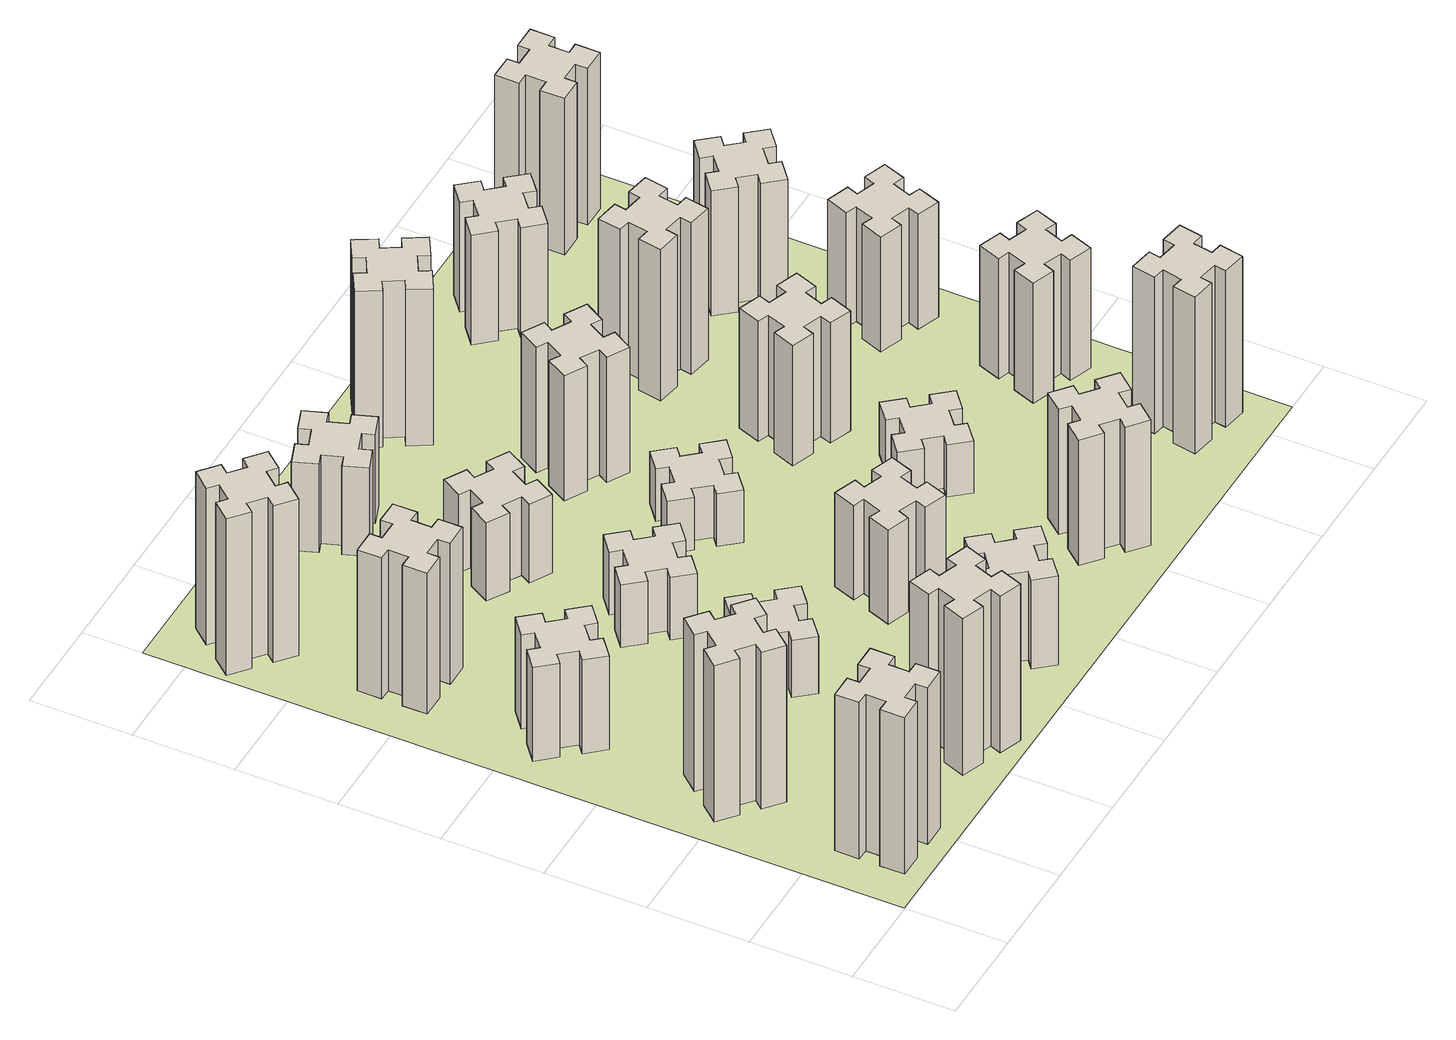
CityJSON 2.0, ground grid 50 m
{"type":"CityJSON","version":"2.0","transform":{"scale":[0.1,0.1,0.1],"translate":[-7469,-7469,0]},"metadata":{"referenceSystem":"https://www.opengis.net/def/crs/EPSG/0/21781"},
"CityObjects":{
"building1":{"type":"Building","attributes":{"class":"1000","function":"1000","usage":"1000","yearOfConstruction":2016,"roofType":"1000","measuredHeight":90,"storeysAboveGround":30,"storeysBelowGround":0},"geometry":[{"type":"Solid","lod":"1","boundaries":[[[[0,1,2,3,4,5,6,7,8,9,10,11,12,13,14,15,16,17,18,19]],[[17,16,20,21]],[[16,15,22,20]],[[15,14,23,22]],[[14,13,24,23]],[[13,12,25,24]],[[12,11,26,25]],[[11,10,27,26]],[[10,9,28,27]],[[9,8,29,28]],[[8,7,30,29]],[[7,6,31,30]],[[6,5,32,31]],[[5,4,33,32]],[[4,3,34,33]],[[3,2,35,34]],[[2,1,36,35]],[[1,0,37,36]],[[0,19,38,37]],[[19,18,39,38]],[[18,17,21,39]],[[24,25,26,27,28,29,30,31,32,33,34,35,36,37,38,39,21,20,22,23]]]]}]},
"building2":{"type":"Building","attributes":{"class":"1000","function":"1000","usage":"1000","yearOfConstruction":2016,"roofType":"1000","measuredHeight":90,"storeysAboveGround":30,"storeysBelowGround":0},"geometry":[{"type":"Solid","lod":"1","boundaries":[[[[40,41,42,43,44,45,46,47,48,49,50,51,52,53,54,55,56,57,58,59]],[[57,56,60,61]],[[56,55,62,60]],[[55,54,63,62]],[[54,53,64,63]],[[53,52,65,64]],[[52,51,66,65]],[[51,50,67,66]],[[50,49,68,67]],[[49,48,69,68]],[[48,47,70,69]],[[47,46,71,70]],[[46,45,72,71]],[[45,44,73,72]],[[44,43,74,73]],[[43,42,75,74]],[[42,41,76,75]],[[41,40,77,76]],[[40,59,78,77]],[[59,58,79,78]],[[58,57,61,79]],[[64,65,66,67,68,69,70,71,72,73,74,75,76,77,78,79,61,60,62,63]]]]}]},
"building3":{"type":"Building","attributes":{"class":"1000","function":"1000","usage":"1000","yearOfConstruction":2016,"roofType":"1000","measuredHeight":54,"storeysAboveGround":30,"storeysBelowGround":0},"geometry":[{"type":"Solid","lod":"1","boundaries":[[[[80,81,82,83,84,85,86,87,88,89,90,91,92,93,94,95,96,97,98,99]],[[97,96,100,101]],[[96,95,102,100]],[[95,94,103,102]],[[94,93,104,103]],[[93,92,105,104]],[[92,91,106,105]],[[91,90,107,106]],[[90,89,108,107]],[[89,88,109,108]],[[88,87,110,109]],[[87,86,111,110]],[[86,85,112,111]],[[85,84,113,112]],[[84,83,114,113]],[[83,82,115,114]],[[82,81,116,115]],[[81,80,117,116]],[[80,99,118,117]],[[99,98,119,118]],[[98,97,101,119]],[[104,105,106,107,108,109,110,111,112,113,114,115,116,117,118,119,101,100,102,103]]]]}]},
"building4":{"type":"Building","attributes":{"class":"1000","function":"1000","usage":"1000","yearOfConstruction":2016,"roofType":"1000","measuredHeight":81,"storeysAboveGround":30,"storeysBelowGround":0},"geometry":[{"type":"Solid","lod":"1","boundaries":[[[[120,121,122,123,124,125,126,127,128,129,130,131,132,133,134,135,136,137,138,139]],[[137,136,140,141]],[[136,135,142,140]],[[135,134,143,142]],[[134,133,144,143]],[[133,132,145,144]],[[132,131,146,145]],[[131,130,147,146]],[[130,129,148,147]],[[129,128,149,148]],[[128,127,150,149]],[[127,126,151,150]],[[126,125,152,151]],[[125,124,153,152]],[[124,123,154,153]],[[123,122,155,154]],[[122,121,156,155]],[[121,120,157,156]],[[120,139,158,157]],[[139,138,159,158]],[[138,137,141,159]],[[144,145,146,147,148,149,150,151,152,153,154,155,156,157,158,159,141,140,142,143]]]]}]},
"building5":{"type":"Building","attributes":{"class":"1000","function":"1000","usage":"1000","yearOfConstruction":2016,"roofType":"1000","measuredHeight":90,"storeysAboveGround":30,"storeysBelowGround":0},"geometry":[{"type":"Solid","lod":"1","boundaries":[[[[160,161,162,163,164,165,166,167,168,169,170,171,172,173,174,175,176,177,178,179]],[[177,176,180,181]],[[176,175,182,180]],[[175,174,183,182]],[[174,173,184,183]],[[173,172,185,184]],[[172,171,186,185]],[[171,170,187,186]],[[170,169,188,187]],[[169,168,189,188]],[[168,167,190,189]],[[167,166,191,190]],[[166,165,192,191]],[[165,164,193,192]],[[164,163,194,193]],[[163,162,195,194]],[[162,161,196,195]],[[161,160,197,196]],[[160,179,198,197]],[[179,178,199,198]],[[178,177,181,199]],[[184,185,186,187,188,189,190,191,192,193,194,195,196,197,198,199,181,180,182,183]]]]}]},
"building6":{"type":"Building","attributes":{"class":"1000","function":"1000","usage":"1000","yearOfConstruction":2016,"roofType":"1000","measuredHeight":90,"storeysAboveGround":30,"storeysBelowGround":0},"geometry":[{"type":"Solid","lod":"1","boundaries":[[[[200,201,202,203,204,205,206,207,208,209,210,211,212,213,214,215,216,217,218,219]],[[217,216,220,221]],[[216,215,222,220]],[[215,214,223,222]],[[214,213,224,223]],[[213,212,225,224]],[[212,211,226,225]],[[211,210,227,226]],[[210,209,228,227]],[[209,208,229,228]],[[208,207,230,229]],[[207,206,231,230]],[[206,205,232,231]],[[205,204,233,232]],[[204,203,234,233]],[[203,202,235,234]],[[202,201,236,235]],[[201,200,237,236]],[[200,219,238,237]],[[219,218,239,238]],[[218,217,221,239]],[[224,225,226,227,228,229,230,231,232,233,234,235,236,237,238,239,221,220,222,223]]]]}]},
"building7":{"type":"Building","attributes":{"class":"1000","function":"1000","usage":"1000","yearOfConstruction":2016,"roofType":"1000","measuredHeight":33,"storeysAboveGround":30,"storeysBelowGround":0},"geometry":[{"type":"Solid","lod":"1","boundaries":[[[[240,241,242,243,244,245,246,247,248,249,250,251,252,253,254,255,256,257,258,259]],[[257,256,260,261]],[[256,255,262,260]],[[255,254,263,262]],[[254,253,264,263]],[[253,252,265,264]],[[252,251,266,265]],[[251,250,267,266]],[[250,249,268,267]],[[249,248,269,268]],[[248,247,270,269]],[[247,246,271,270]],[[246,245,272,271]],[[245,244,273,272]],[[244,243,274,273]],[[243,242,275,274]],[[242,241,276,275]],[[241,240,277,276]],[[240,259,278,277]],[[259,258,279,278]],[[258,257,261,279]],[[264,265,266,267,268,269,270,271,272,273,274,275,276,277,278,279,261,260,262,263]]]]}]},
"building8":{"type":"Building","attributes":{"class":"1000","function":"1000","usage":"1000","yearOfConstruction":2016,"roofType":"1000","measuredHeight":36,"storeysAboveGround":30,"storeysBelowGround":0},"geometry":[{"type":"Solid","lod":"1","boundaries":[[[[280,281,282,283,284,285,286,287,288,289,290,291,292,293,294,295,296,297,298,299]],[[297,296,300,301]],[[296,295,302,300]],[[295,294,303,302]],[[294,293,304,303]],[[293,292,305,304]],[[292,291,306,305]],[[291,290,307,306]],[[290,289,308,307]],[[289,288,309,308]],[[288,287,310,309]],[[287,286,311,310]],[[286,285,312,311]],[[285,284,313,312]],[[284,283,314,313]],[[283,282,315,314]],[[282,281,316,315]],[[281,280,317,316]],[[280,299,318,317]],[[299,298,319,318]],[[298,297,301,319]],[[304,305,306,307,308,309,310,311,312,313,314,315,316,317,318,319,301,300,302,303]]]]}]},
"building9":{"type":"Building","attributes":{"class":"1000","function":"1000","usage":"1000","yearOfConstruction":2016,"roofType":"1000","measuredHeight":51,"storeysAboveGround":30,"storeysBelowGround":0},"geometry":[{"type":"Solid","lod":"1","boundaries":[[[[320,321,322,323,324,325,326,327,328,329,330,331,332,333,334,335,336,337,338,339]],[[337,336,340,341]],[[336,335,342,340]],[[335,334,343,342]],[[334,333,344,343]],[[333,332,345,344]],[[332,331,346,345]],[[331,330,347,346]],[[330,329,348,347]],[[329,328,349,348]],[[328,327,350,349]],[[327,326,351,350]],[[326,325,352,351]],[[325,324,353,352]],[[324,323,354,353]],[[323,322,355,354]],[[322,321,356,355]],[[321,320,357,356]],[[320,339,358,357]],[[339,338,359,358]],[[338,337,341,359]],[[344,345,346,347,348,349,350,351,352,353,354,355,356,357,358,359,341,340,342,343]]]]}]},
"building10":{"type":"Building","attributes":{"class":"1000","function":"1000","usage":"1000","yearOfConstruction":2016,"roofType":"1000","measuredHeight":45,"storeysAboveGround":30,"storeysBelowGround":0},"geometry":[{"type":"Solid","lod":"1","boundaries":[[[[360,361,362,363,364,365,366,367,368,369,370,371,372,373,374,375,376,377,378,379]],[[377,376,380,381]],[[376,375,382,380]],[[375,374,383,382]],[[374,373,384,383]],[[373,372,385,384]],[[372,371,386,385]],[[371,370,387,386]],[[370,369,388,387]],[[369,368,389,388]],[[368,367,390,389]],[[367,366,391,390]],[[366,365,392,391]],[[365,364,393,392]],[[364,363,394,393]],[[363,362,395,394]],[[362,361,396,395]],[[361,360,397,396]],[[360,379,398,397]],[[379,378,399,398]],[[378,377,381,399]],[[384,385,386,387,388,389,390,391,392,393,394,395,396,397,398,399,381,380,382,383]]]]}]},
"building11":{"type":"Building","attributes":{"class":"1000","function":"1000","usage":"1000","yearOfConstruction":2016,"roofType":"1000","measuredHeight":51,"storeysAboveGround":30,"storeysBelowGround":0},"geometry":[{"type":"Solid","lod":"1","boundaries":[[[[400,401,402,403,404,405,406,407,408,409,410,411,412,413,414,415,416,417,418,419]],[[417,416,420,421]],[[416,415,422,420]],[[415,414,423,422]],[[414,413,424,423]],[[413,412,425,424]],[[412,411,426,425]],[[411,410,427,426]],[[410,409,428,427]],[[409,408,429,428]],[[408,407,430,429]],[[407,406,431,430]],[[406,405,432,431]],[[405,404,433,432]],[[404,403,434,433]],[[403,402,435,434]],[[402,401,436,435]],[[401,400,437,436]],[[400,419,438,437]],[[419,418,439,438]],[[418,417,421,439]],[[424,425,426,427,428,429,430,431,432,433,434,435,436,437,438,439,421,420,422,423]]]]}]},
"building12":{"type":"Building","attributes":{"class":"1000","function":"1000","usage":"1000","yearOfConstruction":2016,"roofType":"1000","measuredHeight":54,"storeysAboveGround":30,"storeysBelowGround":0},"geometry":[{"type":"Solid","lod":"1","boundaries":[[[[440,441,442,443,444,445,446,447,448,449,450,451,452,453,454,455,456,457,458,459]],[[457,456,460,461]],[[456,455,462,460]],[[455,454,463,462]],[[454,453,464,463]],[[453,452,465,464]],[[452,451,466,465]],[[451,450,467,466]],[[450,449,468,467]],[[449,448,469,468]],[[448,447,470,469]],[[447,446,471,470]],[[446,445,472,471]],[[445,444,473,472]],[[444,443,474,473]],[[443,442,475,474]],[[442,441,476,475]],[[441,440,477,476]],[[440,459,478,477]],[[459,458,479,478]],[[458,457,461,479]],[[464,465,466,467,468,469,470,471,472,473,474,475,476,477,478,479,461,460,462,463]]]]}]},
"building13":{"type":"Building","attributes":{"class":"1000","function":"1000","usage":"1000","yearOfConstruction":2016,"roofType":"1000","measuredHeight":30,"storeysAboveGround":30,"storeysBelowGround":0},"geometry":[{"type":"Solid","lod":"1","boundaries":[[[[480,481,482,483,484,485,486,487,488,489,490,491,492,493,494,495,496,497,498,499]],[[497,496,500,501]],[[496,495,502,500]],[[495,494,503,502]],[[494,493,504,503]],[[493,492,505,504]],[[492,491,506,505]],[[491,490,507,506]],[[490,489,508,507]],[[489,488,509,508]],[[488,487,510,509]],[[487,486,511,510]],[[486,485,512,511]],[[485,484,513,512]],[[484,483,514,513]],[[483,482,515,514]],[[482,481,516,515]],[[481,480,517,516]],[[480,499,518,517]],[[499,498,519,518]],[[498,497,501,519]],[[504,505,506,507,508,509,510,511,512,513,514,515,516,517,518,519,501,500,502,503]]]]}]},
"building14":{"type":"Building","attributes":{"class":"1000","function":"1000","usage":"1000","yearOfConstruction":2016,"roofType":"1000","measuredHeight":72,"storeysAboveGround":30,"storeysBelowGround":0},"geometry":[{"type":"Solid","lod":"1","boundaries":[[[[520,521,522,523,524,525,526,527,528,529,530,531,532,533,534,535,536,537,538,539]],[[537,536,540,541]],[[536,535,542,540]],[[535,534,543,542]],[[534,533,544,543]],[[533,532,545,544]],[[532,531,546,545]],[[531,530,547,546]],[[530,529,548,547]],[[529,528,549,548]],[[528,527,550,549]],[[527,526,551,550]],[[526,525,552,551]],[[525,524,553,552]],[[524,523,554,553]],[[523,522,555,554]],[[522,521,556,555]],[[521,520,557,556]],[[520,539,558,557]],[[539,538,559,558]],[[538,537,541,559]],[[544,545,546,547,548,549,550,551,552,553,554,555,556,557,558,559,541,540,542,543]]]]}]},
"building15":{"type":"Building","attributes":{"class":"1000","function":"1000","usage":"1000","yearOfConstruction":2016,"roofType":"1000","measuredHeight":72,"storeysAboveGround":30,"storeysBelowGround":0},"geometry":[{"type":"Solid","lod":"1","boundaries":[[[[560,561,562,563,564,565,566,567,568,569,570,571,572,573,574,575,576,577,578,579]],[[577,576,580,581]],[[576,575,582,580]],[[575,574,583,582]],[[574,573,584,583]],[[573,572,585,584]],[[572,571,586,585]],[[571,570,587,586]],[[570,569,588,587]],[[569,568,589,588]],[[568,567,590,589]],[[567,566,591,590]],[[566,565,592,591]],[[565,564,593,592]],[[564,563,594,593]],[[563,562,595,594]],[[562,561,596,595]],[[561,560,597,596]],[[560,579,598,597]],[[579,578,599,598]],[[578,577,581,599]],[[584,585,586,587,588,589,590,591,592,593,594,595,596,597,598,599,581,580,582,583]]]]}]},
"building16":{"type":"Building","attributes":{"class":"1000","function":"1000","usage":"1000","yearOfConstruction":2016,"roofType":"1000","measuredHeight":90,"storeysAboveGround":30,"storeysBelowGround":0},"geometry":[{"type":"Solid","lod":"1","boundaries":[[[[600,601,602,603,604,605,606,607,608,609,610,611,612,613,614,615,616,617,618,619]],[[617,616,620,621]],[[616,615,622,620]],[[615,614,623,622]],[[614,613,624,623]],[[613,612,625,624]],[[612,611,626,625]],[[611,610,627,626]],[[610,609,628,627]],[[609,608,629,628]],[[608,607,630,629]],[[607,606,631,630]],[[606,605,632,631]],[[605,604,633,632]],[[604,603,634,633]],[[603,602,635,634]],[[602,601,636,635]],[[601,600,637,636]],[[600,619,638,637]],[[619,618,639,638]],[[618,617,621,639]],[[624,625,626,627,628,629,630,631,632,633,634,635,636,637,638,639,621,620,622,623]]]]}]},
"building17":{"type":"Building","attributes":{"class":"1000","function":"1000","usage":"1000","yearOfConstruction":2016,"roofType":"1000","measuredHeight":30,"storeysAboveGround":30,"storeysBelowGround":0},"geometry":[{"type":"Solid","lod":"1","boundaries":[[[[640,641,642,643,644,645,646,647,648,649,650,651,652,653,654,655,656,657,658,659]],[[657,656,660,661]],[[656,655,662,660]],[[655,654,663,662]],[[654,653,664,663]],[[653,652,665,664]],[[652,651,666,665]],[[651,650,667,666]],[[650,649,668,667]],[[649,648,669,668]],[[648,647,670,669]],[[647,646,671,670]],[[646,645,672,671]],[[645,644,673,672]],[[644,643,674,673]],[[643,642,675,674]],[[642,641,676,675]],[[641,640,677,676]],[[640,659,678,677]],[[659,658,679,678]],[[658,657,661,679]],[[664,665,666,667,668,669,670,671,672,673,674,675,676,677,678,679,661,660,662,663]]]]}]},
"building18":{"type":"Building","attributes":{"class":"1000","function":"1000","usage":"1000","yearOfConstruction":2016,"roofType":"1000","measuredHeight":69,"storeysAboveGround":30,"storeysBelowGround":0},"geometry":[{"type":"Solid","lod":"1","boundaries":[[[[680,681,682,683,684,685,686,687,688,689,690,691,692,693,694,695,696,697,698,699]],[[697,696,700,701]],[[696,695,702,700]],[[695,694,703,702]],[[694,693,704,703]],[[693,692,705,704]],[[692,691,706,705]],[[691,690,707,706]],[[690,689,708,707]],[[689,688,709,708]],[[688,687,710,709]],[[687,686,711,710]],[[686,685,712,711]],[[685,684,713,712]],[[684,683,714,713]],[[683,682,715,714]],[[682,681,716,715]],[[681,680,717,716]],[[680,699,718,717]],[[699,698,719,718]],[[698,697,701,719]],[[704,705,706,707,708,709,710,711,712,713,714,715,716,717,718,719,701,700,702,703]]]]}]},
"building19":{"type":"Building","attributes":{"class":"1000","function":"1000","usage":"1000","yearOfConstruction":2016,"roofType":"1000","measuredHeight":87,"storeysAboveGround":30,"storeysBelowGround":0},"geometry":[{"type":"Solid","lod":"1","boundaries":[[[[720,721,722,723,724,725,726,727,728,729,730,731,732,733,734,735,736,737,738,739]],[[737,736,740,741]],[[736,735,742,740]],[[735,734,743,742]],[[734,733,744,743]],[[733,732,745,744]],[[732,731,746,745]],[[731,730,747,746]],[[730,729,748,747]],[[729,728,749,748]],[[728,727,750,749]],[[727,726,751,750]],[[726,725,752,751]],[[725,724,753,752]],[[724,723,754,753]],[[723,722,755,754]],[[722,721,756,755]],[[721,720,757,756]],[[720,739,758,757]],[[739,738,759,758]],[[738,737,741,759]],[[744,745,746,747,748,749,750,751,752,753,754,755,756,757,758,759,741,740,742,743]]]]}]},
"building20":{"type":"Building","attributes":{"class":"1000","function":"1000","usage":"1000","yearOfConstruction":2016,"roofType":"1000","measuredHeight":90,"storeysAboveGround":30,"storeysBelowGround":0},"geometry":[{"type":"Solid","lod":"1","boundaries":[[[[760,761,762,763,764,765,766,767,768,769,770,771,772,773,774,775,776,777,778,779]],[[777,776,780,781]],[[776,775,782,780]],[[775,774,783,782]],[[774,773,784,783]],[[773,772,785,784]],[[772,771,786,785]],[[771,770,787,786]],[[770,769,788,787]],[[769,768,789,788]],[[768,767,790,789]],[[767,766,791,790]],[[766,765,792,791]],[[765,764,793,792]],[[764,763,794,793]],[[763,762,795,794]],[[762,761,796,795]],[[761,760,797,796]],[[760,779,798,797]],[[779,778,799,798]],[[778,777,781,799]],[[784,785,786,787,788,789,790,791,792,793,794,795,796,797,798,799,781,780,782,783]]]]}]},
"building21":{"type":"Building","attributes":{"class":"1000","function":"1000","usage":"1000","yearOfConstruction":2016,"roofType":"1000","measuredHeight":63,"storeysAboveGround":30,"storeysBelowGround":0},"geometry":[{"type":"Solid","lod":"1","boundaries":[[[[800,801,802,803,804,805,806,807,808,809,810,811,812,813,814,815,816,817,818,819]],[[817,816,820,821]],[[816,815,822,820]],[[815,814,823,822]],[[814,813,824,823]],[[813,812,825,824]],[[812,811,826,825]],[[811,810,827,826]],[[810,809,828,827]],[[809,808,829,828]],[[808,807,830,829]],[[807,806,831,830]],[[806,805,832,831]],[[805,804,833,832]],[[804,803,834,833]],[[803,802,835,834]],[[802,801,836,835]],[[801,800,837,836]],[[800,819,838,837]],[[819,818,839,838]],[[818,817,821,839]],[[824,825,826,827,828,829,830,831,832,833,834,835,836,837,838,839,821,820,822,823]]]]}]},
"building22":{"type":"Building","attributes":{"class":"1000","function":"1000","usage":"1000","yearOfConstruction":2016,"roofType":"1000","measuredHeight":69,"storeysAboveGround":30,"storeysBelowGround":0},"geometry":[{"type":"Solid","lod":"1","boundaries":[[[[840,841,842,843,844,845,846,847,848,849,850,851,852,853,854,855,856,857,858,859]],[[857,856,860,861]],[[856,855,862,860]],[[855,854,863,862]],[[854,853,864,863]],[[853,852,865,864]],[[852,851,866,865]],[[851,850,867,866]],[[850,849,868,867]],[[849,848,869,868]],[[848,847,870,869]],[[847,846,871,870]],[[846,845,872,871]],[[845,844,873,872]],[[844,843,874,873]],[[843,842,875,874]],[[842,841,876,875]],[[841,840,877,876]],[[840,859,878,877]],[[859,858,879,878]],[[858,857,861,879]],[[864,865,866,867,868,869,870,871,872,873,874,875,876,877,878,879,861,860,862,863]]]]}]},
"building23":{"type":"Building","attributes":{"class":"1000","function":"1000","usage":"1000","yearOfConstruction":2016,"roofType":"1000","measuredHeight":66,"storeysAboveGround":30,"storeysBelowGround":0},"geometry":[{"type":"Solid","lod":"1","boundaries":[[[[880,881,882,883,884,885,886,887,888,889,890,891,892,893,894,895,896,897,898,899]],[[897,896,900,901]],[[896,895,902,900]],[[895,894,903,902]],[[894,893,904,903]],[[893,892,905,904]],[[892,891,906,905]],[[891,890,907,906]],[[890,889,908,907]],[[889,888,909,908]],[[888,887,910,909]],[[887,886,911,910]],[[886,885,912,911]],[[885,884,913,912]],[[884,883,914,913]],[[883,882,915,914]],[[882,881,916,915]],[[881,880,917,916]],[[880,899,918,917]],[[899,898,919,918]],[[898,897,901,919]],[[904,905,906,907,908,909,910,911,912,913,914,915,916,917,918,919,901,900,902,903]]]]}]},
"building24":{"type":"Building","attributes":{"class":"1000","function":"1000","usage":"1000","yearOfConstruction":2016,"roofType":"1000","measuredHeight":72,"storeysAboveGround":30,"storeysBelowGround":0},"geometry":[{"type":"Solid","lod":"1","boundaries":[[[[920,921,922,923,924,925,926,927,928,929,930,931,932,933,934,935,936,937,938,939]],[[937,936,940,941]],[[936,935,942,940]],[[935,934,943,942]],[[934,933,944,943]],[[933,932,945,944]],[[932,931,946,945]],[[931,930,947,946]],[[930,929,948,947]],[[929,928,949,948]],[[928,927,950,949]],[[927,926,951,950]],[[926,925,952,951]],[[925,924,953,952]],[[924,923,954,953]],[[923,922,955,954]],[[922,921,956,955]],[[921,920,957,956]],[[920,939,958,957]],[[939,938,959,958]],[[938,937,941,959]],[[944,945,946,947,948,949,950,951,952,953,954,955,956,957,958,959,941,940,942,943]]]]}]},
"building25":{"type":"Building","attributes":{"class":"1000","function":"1000","usage":"1000","yearOfConstruction":2016,"roofType":"1000","measuredHeight":90,"storeysAboveGround":30,"storeysBelowGround":0},"geometry":[{"type":"Solid","lod":"1","boundaries":[[[[960,961,962,963,964,965,966,967,968,969,970,971,972,973,974,975,976,977,978,979]],[[977,976,980,981]],[[976,975,982,980]],[[975,974,983,982]],[[974,973,984,983]],[[973,972,985,984]],[[972,971,986,985]],[[971,970,987,986]],[[970,969,988,987]],[[969,968,989,988]],[[968,967,990,989]],[[967,966,991,990]],[[966,965,992,991]],[[965,964,993,992]],[[964,963,994,993]],[[963,962,995,994]],[[962,961,996,995]],[[961,960,997,996]],[[960,979,998,997]],[[979,978,999,998]],[[978,977,981,999]],[[984,985,986,987,988,989,990,991,992,993,994,995,996,997,998,999,981,980,982,983]]]]}]},
"landuse1":{"type":"LandUse","attributes":{"name":"plot1","function":"1010"},"geometry":[{"type":"MultiSurface","lod":"1","boundaries":[[[1000,1001,1002,1003]]]}]}
},
"vertices":[
[265,325,0],[265,225,0],[205,225,0],[205,105,0],[325,105,0],[325,165,0],[425,165,0],[425,105,0],[545,105,0],[545,225,0],[485,225,0],[485,325,0],[545,325,0],[545,445,0],[425,445,0],[425,385,0],[325,385,0],[325,445,0],[205,445,0],[205,325,0],[325,385,900],[325,445,900],[425,385,900],[425,445,900],[545,445,900],[545,325,900],[485,325,900],[485,225,900],[545,225,900],[545,105,900],[425,105,900],[425,165,900],[325,165,900],[325,105,900],[205,105,900],[205,225,900],[265,225,900],[265,325,900],[205,325,900],[205,445,900],
[484,1067,0],[408,1132,0],[446,1178,0],[354,1255,0],[277,1163,0],[323,1124,0],[259,1048,0],[213,1086,0],[136,994,0],[228,917,0],[266,963,0],[343,899,0],[304,853,0],[396,776,0],[473,868,0],[427,906,0],[492,983,0],[538,944,0],[615,1036,0],[523,1113,0],[492,983,900],[538,944,900],[427,906,900],[473,868,900],[396,776,900],[304,853,900],[343,899,900],[266,963,900],[228,917,900],[136,994,900],[213,1086,900],[259,1048,900],[323,1124,900],[277,1163,900],[354,1255,900],[446,1178,900],[408,1132,900],[484,1067,900],[523,1113,900],[615,1036,900],
[492,1888,0],[427,1964,0],[473,2003,0],[396,2095,0],[304,2018,0],[343,1972,0],[266,1907,0],[228,1953,0],[136,1876,0],[213,1784,0],[259,1823,0],[323,1746,0],[277,1708,0],[354,1616,0],[446,1693,0],[408,1739,0],[484,1803,0],[523,1757,0],[615,1834,0],[538,1926,0],[484,1803,540],[523,1757,540],[408,1739,540],[446,1693,540],[354,1616,540],[277,1708,540],[323,1746,540],[259,1823,540],[213,1784,540],[136,1876,540],[228,1953,540],[266,1907,540],[343,1972,540],[304,2018,540],[396,2095,540],[473,2003,540],[427,1964,540],[492,1888,540],[538,1926,540],[615,1834,540],
[485,2545,0],[485,2645,0],[545,2645,0],[545,2765,0],[425,2765,0],[425,2705,0],[325,2705,0],[325,2765,0],[205,2765,0],[205,2645,0],[265,2645,0],[265,2545,0],[205,2545,0],[205,2425,0],[325,2425,0],[325,2485,0],[425,2485,0],[425,2425,0],[545,2425,0],[545,2545,0],[425,2485,810],[425,2425,810],[325,2485,810],[325,2425,810],[205,2425,810],[205,2545,810],[265,2545,810],[265,2645,810],[205,2645,810],[205,2765,810],[325,2765,810],[325,2705,810],[425,2705,810],[425,2765,810],[545,2765,810],[545,2645,810],[485,2645,810],[485,2545,810],[545,2545,810],[545,2425,810],
[1029,360,0],[995,266,0],[939,287,0],[897,174,0],[1010,133,0],[1031,189,0],[1125,155,0],[1104,99,0],[1217,57,0],[1258,170,0],[1202,191,0],[1236,285,0],[1292,264,0],[1333,377,0],[1220,418,0],[1200,362,0],[1106,396,0],[1127,452,0],[1014,493,0],[973,380,0],[1106,396,900],[1127,452,900],[1200,362,900],[1220,418,900],[1333,377,900],[1292,264,900],[1236,285,900],[1202,191,900],[1258,170,900],[1217,57,900],[1104,99,900],[1125,155,900],[1031,189,900],[1010,133,900],[897,174,900],[939,287,900],[995,266,900],[1029,360,900],[973,380,900],[1014,493,900],
[384,3387,0],[308,3452,0],[346,3498,0],[254,3575,0],[177,3483,0],[223,3444,0],[159,3368,0],[113,3406,0],[36,3314,0],[128,3237,0],[166,3283,0],[243,3219,0],[204,3173,0],[296,3096,0],[373,3188,0],[327,3226,0],[392,3303,0],[438,3264,0],[515,3356,0],[423,3433,0],[392,3303,900],[438,3264,900],[327,3226,900],[373,3188,900],[296,3096,900],[204,3173,900],[243,3219,900],[166,3283,900],[128,3237,900],[36,3314,900],[113,3406,900],[159,3368,900],[223,3444,900],[177,3483,900],[254,3575,900],[346,3498,900],[308,3452,900],[384,3387,900],[423,3433,900],[515,3356,900],
[1083,1332,0],[1006,1267,0],[968,1313,0],[876,1236,0],[953,1144,0],[999,1183,0],[1063,1106,0],[1017,1068,0],[1094,976,0],[1186,1053,0],[1148,1099,0],[1224,1163,0],[1263,1117,0],[1355,1194,0],[1278,1286,0],[1232,1248,0],[1167,1324,0],[1213,1363,0],[1136,1455,0],[1044,1378,0],[1167,1324,330],[1213,1363,330],[1232,1248,330],[1278,1286,330],[1355,1194,330],[1263,1117,330],[1224,1163,330],[1148,1099,330],[1186,1053,330],[1094,976,330],[1017,1068,330],[1063,1106,330],[999,1183,330],[953,1144,330],[876,1236,330],[968,1313,330],[1006,1267,330],[1083,1332,330],[1044,1378,330],[1136,1455,330],
[1183,1972,0],[1106,1907,0],[1068,1953,0],[976,1876,0],[1053,1784,0],[1099,1823,0],[1163,1746,0],[1117,1708,0],[1194,1616,0],[1286,1693,0],[1248,1739,0],[1324,1803,0],[1363,1757,0],[1455,1834,0],[1378,1926,0],[1332,1888,0],[1267,1964,0],[1313,2003,0],[1236,2095,0],[1144,2018,0],[1267,1964,360],[1313,2003,360],[1332,1888,360],[1378,1926,360],[1455,1834,360],[1363,1757,360],[1324,1803,360],[1248,1739,360],[1286,1693,360],[1194,1616,360],[1117,1708,360],[1163,1746,360],[1099,1823,360],[1053,1784,360],[976,1876,360],[1068,1953,360],[1106,1907,360],[1183,1972,360],[1144,2018,360],[1236,2095,360],
[1639,343,0],[1703,266,0],[1657,228,0],[1734,136,0],[1826,213,0],[1788,259,0],[1864,323,0],[1903,277,0],[1995,354,0],[1918,446,0],[1872,408,0],[1807,484,0],[1853,523,0],[1776,615,0],[1684,538,0],[1723,492,0],[1646,427,0],[1608,473,0],[1516,396,0],[1593,304,0],[1646,427,510],[1608,473,510],[1723,492,510],[1684,538,510],[1776,615,510],[1853,523,510],[1807,484,510],[1872,408,510],[1918,446,510],[1995,354,510],[1903,277,510],[1864,323,510],[1788,259,510],[1826,213,510],[1734,136,510],[1657,228,510],[1703,266,510],[1639,343,510],[1593,304,510],[1516,396,510],
[1117,2525,0],[1204,2475,0],[1174,2423,0],[1278,2363,0],[1338,2467,0],[1286,2497,0],[1336,2584,0],[1388,2554,0],[1448,2658,0],[1344,2718,0],[1314,2666,0],[1227,2716,0],[1257,2768,0],[1153,2828,0],[1093,2724,0],[1145,2694,0],[1095,2607,0],[1043,2637,0],[983,2533,0],[1087,2473,0],[1095,2607,450],[1043,2637,450],[1145,2694,450],[1093,2724,450],[1153,2828,450],[1257,2768,450],[1227,2716,450],[1314,2666,450],[1344,2718,450],[1448,2658,450],[1388,2554,450],[1336,2584,450],[1286,2497,450],[1338,2467,450],[1278,2363,450],[1174,2423,450],[1204,2475,450],[1117,2525,450],[1087,2473,450],[983,2533,450],
[1125,3456,0],[1031,3422,0],[1010,3478,0],[897,3437,0],[939,3324,0],[995,3345,0],[1029,3251,0],[973,3230,0],[1014,3117,0],[1127,3159,0],[1106,3215,0],[1200,3249,0],[1220,3193,0],[1333,3234,0],[1292,3347,0],[1236,3326,0],[1202,3420,0],[1258,3440,0],[1217,3553,0],[1104,3512,0],[1202,3420,510],[1258,3440,510],[1236,3326,510],[1292,3347,510],[1333,3234,510],[1220,3193,510],[1200,3249,510],[1106,3215,510],[1127,3159,510],[1014,3117,510],[973,3230,510],[1029,3251,510],[995,3345,510],[939,3324,510],[897,3437,510],[1010,3478,510],[1031,3422,510],[1125,3456,510],[1104,3512,510],[1217,3553,510],
[1942,931,0],[1976,1025,0],[2032,1004,0],[2073,1117,0],[1960,1158,0],[1940,1102,0],[1846,1136,0],[1867,1192,0],[1754,1233,0],[1713,1120,0],[1769,1100,0],[1735,1006,0],[1679,1027,0],[1637,914,0],[1750,873,0],[1771,929,0],[1865,895,0],[1844,839,0],[1957,797,0],[1998,910,0],[1865,895,540],[1844,839,540],[1771,929,540],[1750,873,540],[1637,914,540],[1679,1027,540],[1735,1006,540],[1769,1100,540],[1713,1120,540],[1754,1233,540],[1867,1192,540],[1846,1136,540],[1940,1102,540],[1960,1158,540],[2073,1117,540],[2032,1004,540],[1976,1025,540],[1942,931,540],[1998,910,540],[1957,797,540],
[1972,1988,0],[1907,2064,0],[1953,2103,0],[1876,2195,0],[1784,2118,0],[1823,2072,0],[1746,2007,0],[1708,2053,0],[1616,1976,0],[1693,1884,0],[1739,1923,0],[1803,1846,0],[1757,1808,0],[1834,1716,0],[1926,1793,0],[1888,1839,0],[1964,1903,0],[2003,1857,0],[2095,1934,0],[2018,2026,0],[1964,1903,300],[2003,1857,300],[1888,1839,300],[1926,1793,300],[1834,1716,300],[1757,1808,300],[1803,1846,300],[1739,1923,300],[1693,1884,300],[1616,1976,300],[1708,2053,300],[1746,2007,300],[1823,2072,300],[1784,2118,300],[1876,2195,300],[1953,2103,300],[1907,2064,300],[1972,1988,300],[2018,2026,300],[2095,1934,300],
[2486,323,0],[2563,259,0],[2524,213,0],[2616,136,0],[2693,228,0],[2647,266,0],[2712,343,0],[2758,304,0],[2835,396,0],[2743,473,0],[2704,427,0],[2628,492,0],[2666,538,0],[2574,615,0],[2497,523,0],[2543,484,0],[2479,408,0],[2433,446,0],[2356,354,0],[2448,277,0],[2479,408,720],[2433,446,720],[2543,484,720],[2497,523,720],[2574,615,720],[2666,538,720],[2628,492,720],[2704,427,720],[2743,473,720],[2835,396,720],[2758,304,720],[2712,343,720],[2647,266,720],[2693,228,720],[2616,136,720],[2524,213,720],[2563,259,720],[2486,323,720],[2448,277,720],[2356,354,720],
[2026,2497,0],[2076,2584,0],[2128,2554,0],[2188,2658,0],[2084,2718,0],[2054,2666,0],[1967,2716,0],[1997,2768,0],[1893,2828,0],[1833,2724,0],[1885,2694,0],[1835,2607,0],[1783,2637,0],[1723,2533,0],[1827,2473,0],[1857,2525,0],[1944,2475,0],[1914,2423,0],[2018,2363,0],[2078,2467,0],[1944,2475,720],[1914,2423,720],[1857,2525,720],[1827,2473,720],[1723,2533,720],[1783,2637,720],[1835,2607,720],[1885,2694,720],[1833,2724,720],[1893,2828,720],[1997,2768,720],[1967,2716,720],[2054,2666,720],[2084,2718,720],[2188,2658,720],[2128,2554,720],[2076,2584,720],[2026,2497,720],[2078,2467,720],[2018,2363,720],
[1844,3556,0],[1757,3506,0],[1727,3558,0],[1623,3498,0],[1683,3394,0],[1735,3424,0],[1785,3337,0],[1733,3307,0],[1793,3203,0],[1897,3263,0],[1867,3315,0],[1954,3365,0],[1984,3313,0],[2088,3373,0],[2028,3477,0],[1976,3447,0],[1926,3534,0],[1978,3564,0],[1918,3668,0],[1814,3608,0],[1926,3534,900],[1978,3564,900],[1976,3447,900],[2028,3477,900],[2088,3373,900],[1984,3313,900],[1954,3365,900],[1867,3315,900],[1897,3263,900],[1793,3203,900],[1733,3307,900],[1785,3337,900],[1735,3424,900],[1683,3394,900],[1623,3498,900],[1727,3558,900],[1757,3506,900],[1844,3556,900],[1814,3608,900],[1918,3668,900],
[2628,1099,0],[2704,1163,0],[2743,1117,0],[2835,1194,0],[2758,1286,0],[2712,1248,0],[2647,1324,0],[2693,1363,0],[2616,1455,0],[2524,1378,0],[2563,1332,0],[2486,1267,0],[2448,1313,0],[2356,1236,0],[2433,1144,0],[2479,1183,0],[2543,1106,0],[2497,1068,0],[2574,976,0],[2666,1053,0],[2543,1106,300],[2497,1068,300],[2479,1183,300],[2433,1144,300],[2356,1236,300],[2448,1313,300],[2486,1267,300],[2563,1332,300],[2524,1378,300],[2616,1455,300],[2693,1363,300],[2647,1324,300],[2712,1248,300],[2758,1286,300],[2835,1194,300],[2743,1117,300],[2704,1163,300],[2628,1099,300],[2666,1053,300],[2574,976,300],
[2682,1771,0],[2716,1865,0],[2772,1844,0],[2813,1957,0],[2700,1998,0],[2680,1942,0],[2586,1976,0],[2607,2032,0],[2494,2073,0],[2453,1960,0],[2509,1940,0],[2475,1846,0],[2419,1867,0],[2377,1754,0],[2490,1713,0],[2511,1769,0],[2605,1735,0],[2584,1679,0],[2697,1637,0],[2738,1750,0],[2605,1735,690],[2584,1679,690],[2511,1769,690],[2490,1713,690],[2377,1754,690],[2419,1867,690],[2475,1846,690],[2509,1940,690],[2453,1960,690],[2494,2073,690],[2607,2032,690],[2586,1976,690],[2680,1942,690],[2700,1998,690],[2813,1957,690],[2772,1844,690],[2716,1865,690],[2682,1771,690],[2738,1750,690],[2697,1637,690],
[2596,2664,0],[2578,2565,0],[2519,2576,0],[2498,2457,0],[2617,2437,0],[2627,2496,0],[2725,2478,0],[2715,2419,0],[2833,2398,0],[2854,2517,0],[2795,2527,0],[2812,2625,0],[2871,2615,0],[2892,2733,0],[2774,2754,0],[2764,2695,0],[2665,2712,0],[2676,2771,0],[2557,2792,0],[2537,2674,0],[2665,2712,870],[2676,2771,870],[2764,2695,870],[2774,2754,870],[2892,2733,870],[2871,2615,870],[2812,2625,870],[2795,2527,870],[2854,2517,870],[2833,2398,870],[2715,2419,870],[2725,2478,870],[2627,2496,870],[2617,2437,870],[2498,2457,870],[2519,2576,870],[2578,2565,870],[2596,2664,870],[2537,2674,870],[2557,2792,870],
[3504,475,0],[3405,492,0],[3416,551,0],[3297,572,0],[3277,454,0],[3336,444,0],[3318,345,0],[3259,356,0],[3238,237,0],[3357,217,0],[3367,276,0],[3465,258,0],[3455,199,0],[3573,178,0],[3594,297,0],[3535,307,0],[3552,405,0],[3611,395,0],[3632,513,0],[3514,534,0],[3552,405,900],[3611,395,900],[3535,307,900],[3594,297,900],[3573,178,900],[3455,199,900],[3465,258,900],[3367,276,900],[3357,217,900],[3238,237,900],[3259,356,900],[3318,345,900],[3336,444,900],[3277,454,900],[3297,572,900],[3416,551,900],[3405,492,900],[3504,475,900],[3514,534,900],[3632,513,900],
[2812,3368,0],[2747,3444,0],[2793,3483,0],[2716,3575,0],[2624,3498,0],[2663,3452,0],[2586,3387,0],[2548,3433,0],[2456,3356,0],[2533,3264,0],[2579,3303,0],[2643,3226,0],[2597,3188,0],[2674,3096,0],[2766,3173,0],[2728,3219,0],[2804,3283,0],[2843,3237,0],[2935,3314,0],[2858,3406,0],[2804,3283,630],[2843,3237,630],[2728,3219,630],[2766,3173,630],[2674,3096,630],[2597,3188,630],[2643,3226,630],[2579,3303,630],[2533,3264,630],[2456,3356,630],[2548,3433,630],[2586,3387,630],[2663,3452,630],[2624,3498,630],[2716,3575,630],[2793,3483,630],[2747,3444,630],[2812,3368,630],[2858,3406,630],[2935,3314,630],
[3351,1029,0],[3445,995,0],[3424,939,0],[3537,897,0],[3578,1010,0],[3522,1031,0],[3556,1125,0],[3612,1104,0],[3653,1217,0],[3540,1258,0],[3520,1202,0],[3426,1236,0],[3447,1292,0],[3334,1333,0],[3293,1220,0],[3349,1200,0],[3315,1106,0],[3259,1127,0],[3217,1014,0],[3330,973,0],[3315,1106,690],[3259,1127,690],[3349,1200,690],[3293,1220,690],[3334,1333,690],[3447,1292,690],[3426,1236,690],[3520,1202,690],[3540,1258,690],[3653,1217,690],[3612,1104,690],[3556,1125,690],[3522,1031,690],[3578,1010,690],[3537,897,690],[3424,939,690],[3445,995,690],[3351,1029,690],[3330,973,690],[3217,1014,690],
[3520,1942,0],[3426,1976,0],[3447,2032,0],[3334,2073,0],[3293,1960,0],[3349,1940,0],[3315,1846,0],[3259,1867,0],[3217,1754,0],[3330,1713,0],[3351,1769,0],[3445,1735,0],[3424,1679,0],[3537,1637,0],[3578,1750,0],[3522,1771,0],[3556,1865,0],[3612,1844,0],[3653,1957,0],[3540,1998,0],[3556,1865,660],[3612,1844,660],[3522,1771,660],[3578,1750,660],[3537,1637,660],[3424,1679,660],[3445,1735,660],[3351,1769,660],[3330,1713,660],[3217,1754,660],[3259,1867,660],[3315,1846,660],[3349,1940,660],[3293,1960,660],[3334,2073,660],[3447,2032,660],[3426,1976,660],[3520,1942,660],[3540,1998,660],[3653,1957,660],
[3219,2463,0],[3283,2386,0],[3237,2348,0],[3314,2256,0],[3406,2333,0],[3368,2379,0],[3444,2443,0],[3483,2397,0],[3575,2474,0],[3498,2566,0],[3452,2528,0],[3387,2604,0],[3433,2643,0],[3356,2735,0],[3264,2658,0],[3303,2612,0],[3226,2547,0],[3188,2593,0],[3096,2516,0],[3173,2424,0],[3226,2547,720],[3188,2593,720],[3303,2612,720],[3264,2658,720],[3356,2735,720],[3433,2643,720],[3387,2604,720],[3452,2528,720],[3498,2566,720],[3575,2474,720],[3483,2397,720],[3444,2443,720],[3368,2379,720],[3406,2333,720],[3314,2256,720],[3237,2348,720],[3283,2386,720],[3219,2463,720],[3173,2424,720],[3096,2516,720],
[3285,3325,0],[3385,3325,0],[3385,3265,0],[3505,3265,0],[3505,3385,0],[3445,3385,0],[3445,3485,0],[3505,3485,0],[3505,3605,0],[3385,3605,0],[3385,3545,0],[3285,3545,0],[3285,3605,0],[3165,3605,0],[3165,3485,0],[3225,3485,0],[3225,3385,0],[3165,3385,0],[3165,3265,0],[3285,3265,0],[3225,3385,900],[3165,3385,900],[3225,3485,900],[3165,3485,900],[3165,3605,900],[3285,3605,900],[3285,3545,900],[3385,3545,900],[3385,3605,900],[3505,3605,900],[3505,3485,900],[3445,3485,900],[3445,3385,900],[3505,3385,900],[3505,3265,900],[3385,3265,900],[3385,3325,900],[3285,3325,900],[3285,3265,900],[3165,3265,900],
[5,3705,0],[3705,3705,0],[3705,5,0],[5,5,0]
]}
